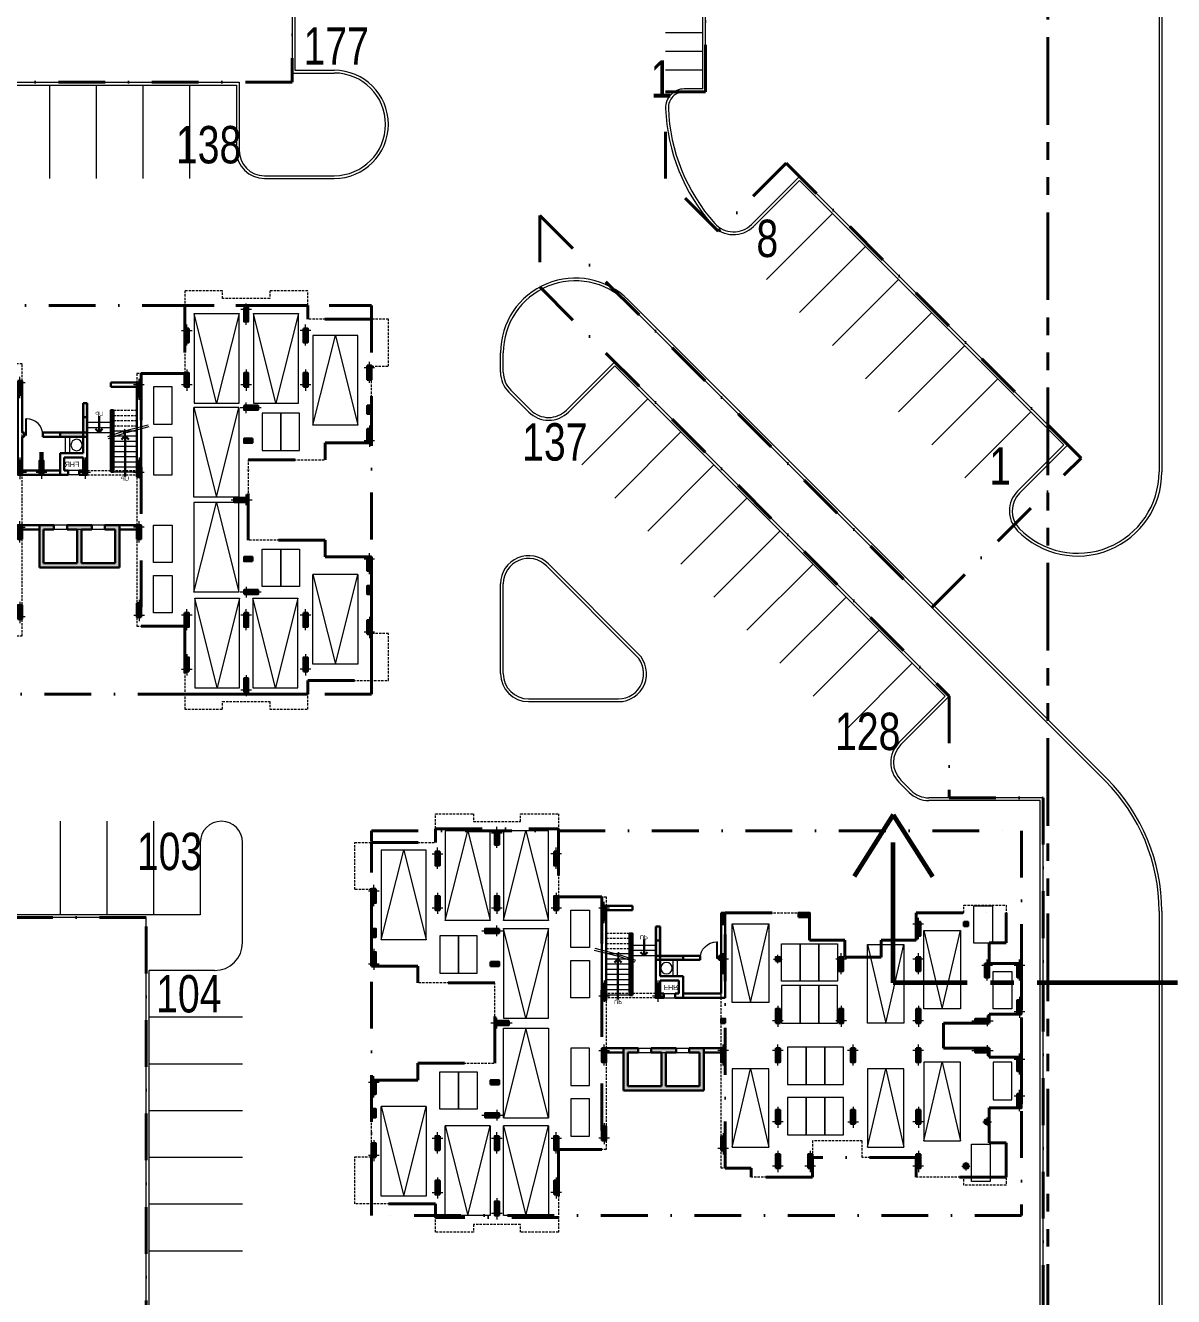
# Model space of a CAD drawing. Header units: inches. Extents: x 5542223 to 12533222, y 497239 to 5189502.
# Drawn here: x 6682330 to 6743745, y 2042970 to 2110954 of the extents above; entities that cross this region are included whole.
import ezdxf

# ---------------------------------------------------------------- set-up
doc = ezdxf.new("R2010")
doc.units = ezdxf.units.IN
doc.header["$MEASUREMENT"] = 0
for name, pattern in [('CENTER2', [1.125, 0.75, -0.125, 0.125, -0.125]), ('DASHDOT', [1, 0.5, -0.25, 0, -0.25]), ('HIDDEN', [0.375, 0.25, -0.125]), ('PHANTOM2', [1.25, 0.625, -0.125, 0.125, -0.125, 0.125, -0.125])]:
    doc.linetypes.add(name, pattern=pattern)
doc.layers.get('0').update_dxf_attribs({"color": 1})
for name, color, linetype, lineweight in [('aa-total', 7, 'Continuous', 30), ('Area_parking', 7, 'DASHDOT', 40), ('C_grid', 7, 'CENTER2', 13), ('col', 7, 'Continuous', 30), ('col-fill', 7, 'Continuous', 9), ('DOOR', 7, 'Continuous', 9), ('hatch', 8, 'Continuous', 9), ('new site profile', 7, 'CENTER2', 60), ('parking', 7, 'Continuous', 13), ('PARKING NO TXT', 7, 'Continuous', 9), ('PROJECTION', 7, 'HIDDEN', 18), ('Road', 7, 'Continuous', 15), ('Road_CStone', 8, 'Continuous', 15), ('ROW', 7, 'PHANTOM2', 40), ('S_Parkingbays', 7, 'Continuous', 13), ('STAIR', 253, 'Continuous', 5), ('WALL', 7, 'Continuous', 30)]:
    doc.layers.add(name, color=color, linetype=linetype, lineweight=lineweight)
doc.styles.add('NITIN', font='ARIALN.TTF', dxfattribs={"width": 0.75})
doc.styles.add('Parking_txt', font='arial.ttf', dxfattribs={"width": 0.75})

# ---------------------------------------------------------------- blocks, each defined once
blk = doc.blocks.new('col')
at = {"layer": 'col', "linetype": 'Continuous', "ltscale": 10}
blk.add_hatch(color=256, dxfattribs=at).paths.add_polyline_path([(-115, -115), (115, -115), (115, 635), (-115, 635)])
at = {"layer": 'C_grid', "linetype": 'Continuous', "ltscale": 10}
for p, q in [((0, 810), (0, -323)), ((282, 0), (-287, 0))]:
    blk.add_line(p, q, dxfattribs=at)
at = {"layer": 'col', "linetype": 'Continuous', "ltscale": 10}
blk.add_lwpolyline([(-115, -115), (115, -115), (115, 635), (-115, 635)], close=True, dxfattribs=at)
blk = doc.blocks.new('DOOR_LEFT')
at = {"layer": 'DOOR'}
for p, q in [((-0.461, 0), (-0.461, 0.883)), ((-0.422, 0.883), (-0.461, 0.883)), ((-0.422, 0), (-0.422, 0.883)), ((-0.461, 0), (-0.422, 0))]:
    blk.add_line(p, q, dxfattribs=at)
blk.add_arc((-0.422, 0), 0.883, 360, 90, dxfattribs=at)
blk = doc.blocks.new('COL-SH')
at = {"layer": 'col-fill', "ltscale": 10}
blk.add_hatch(color=256, dxfattribs=at).paths.add_polyline_path([(0, -450), (230, -450), (230, 0), (0, 0)])
at = {"layer": 'col', "ltscale": 10}
blk.add_lwpolyline([(230, 0), (0, 0), (0, -450), (230, -450)], close=True, dxfattribs=at)
at = {"layer": 'col-fill', "ltscale": 10}
for p, q in [((115, -632), (115, 230)), ((460, -115), (-230, -115))]:
    blk.add_line(p, q, dxfattribs=at)
blk = doc.blocks.new('Res_G')
at = {"layer": 'col', "linetype": 'Continuous', "ltscale": 10}
for points in [[(-15392, 8651), (-15623, 8651), (-15623, 8201), (-15392, 8201)], [(15622, 8293), (15392, 8293), (15392, 8753), (15622, 8753)], [(15392, 8293), (15392, 8753), (15622, 8753), (15622, 8293)], [(15392, 8293), (15622, 8293), (15622, 8753), (15392, 8753)], [(15622, 8293), (15622, 8753), (15392, 8753), (15392, 8293)], [(-8802, 6656), (-8802, 6886), (-9252, 6886), (-9252, 6656)], [(12207, 6006), (11977, 6006), (11977, 6886), (12207, 6886)], [(9262, 6236), (9262, 6006), (8802, 6006), (8802, 6236)], [(9262, 6006), (8802, 6006), (8802, 6236), (9262, 6236)], [(9262, 976), (9262, 1206), (8802, 1206), (8802, 976)], [(9262, 1206), (8802, 1206), (8802, 976), (9262, 976)], [(12207, 1206), (11977, 1206), (11977, 326), (12207, 326)], [(-9252, 556), (-9252, 326), (-8802, 326), (-8802, 556)], [(-15392, -989), (-15623, -989), (-15623, -1439), (-15392, -1439)], [(15622, -1082), (15392, -1082), (15392, -1542), (15622, -1542)], [(15392, -1082), (15392, -1542), (15622, -1542), (15622, -1082)], [(15392, -1082), (15622, -1082), (15622, -1542), (15392, -1542)], [(15622, -1082), (15622, -1542), (15392, -1542), (15392, -1082)]]:
    blk.add_hatch(color=256, dxfattribs=at).paths.add_polyline_path(points)
at = {"layer": 'col', "ltscale": 10}
for points in [[(8802, 8521), (8802, 8751), (9519, 8751), (9519, 8521)], [(8802, -1309), (8802, -1539), (9519, -1539), (9519, -1309)]]:
    blk.add_hatch(color=256, dxfattribs=at).paths.add_polyline_path(points)
at = {"layer": 'col', "linetype": 'Continuous'}
blk.add_hatch(color=256, dxfattribs=at).paths.add_polyline_path([(-420, 6980), (-420, 7210), (1040, 7210), (1040, 6980)])
at = {"layer": 'col-fill', "ltscale": 5}
h = blk.add_hatch(color=256, dxfattribs=at)
h.paths.add_polyline_path([(-190, 8776), (-420, 8776), (-420, 8026), (-190, 8026)])
h.paths.add_polyline_path([(-190, 8026), (-420, 8026), (-420, 7210), (-190, 7210)])
blk.add_hatch(color=256, dxfattribs=at).paths.add_polyline_path([(2145, 6105), (1915, 6105), (1915, 5700), (2145, 5700)])
h = blk.add_hatch(color=256, dxfattribs=at)
h.paths.add_polyline_path([(2145, 2260), (1365, 2260), (1365, 2030), (1915, 2030), (1915, 230), (115, 230), (115, 2030), (-115, 2030), (-115, 230), (-1915, 230), (-1915, 2030), (-1365, 2030), (-1365, 2260), (-2145, 2260), (-2145, 0), (2145, 0)])
h.paths.add_polyline_path([(665, 2260), (-665, 2260), (-665, 2030), (665, 2030)], flags=17)
at = {"ltscale": 10}
blk.add_line((-1047, 8083), (-1047, 7212), dxfattribs=at)
at = {"color": 0, "linetype": 'ByBlock', "lineweight": -2}
for p, q in [((-2445, 7026), (-2632, 6838)), ((-2257, 6838), (-2445, 7026)), ((-1047, 7212), (-1234, 7399)), ((-859, 7399), (-1047, 7212))]:
    blk.add_line(p, q, dxfattribs=at)
at = {"ltscale": 10}
for points in [[(-1670, 5101), (-1820, 5101), (-1820, 8401), (-1670, 8401)], [(-1720, 5151), (-1770, 5151), (-1770, 8351), (-1720, 8351)]]:
    blk.add_lwpolyline(points, close=True, dxfattribs=at)
blk.add_lwpolyline([(-2445, 7026), (-2445, 4864)], dxfattribs=at)
at = {"layer": 'col', "linetype": 'Continuous', "ltscale": 10}
for points in [[(-15623, 8651), (-15392, 8651), (-15392, 8201), (-15623, 8201)], [(15392, 8753), (15622, 8753), (15622, 8293), (15392, 8293)], [(15622, 8753), (15392, 8753), (15392, 8293), (15622, 8293)], [(15622, 8753), (15392, 8753), (15392, 8293), (15622, 8293)], [(15392, 8753), (15622, 8753), (15622, 8293), (15392, 8293)], [(-9252, 6886), (-8802, 6886), (-8802, 6656), (-9252, 6656)], [(12207, 6006), (11977, 6006), (11977, 6886), (12207, 6886)], [(8802, 6006), (8802, 6236), (9262, 6236), (9262, 6006)], [(8802, 6236), (8802, 6006), (9262, 6006), (9262, 6236)], [(8802, 1206), (8802, 976), (9262, 976), (9262, 1206)], [(8802, 976), (8802, 1206), (9262, 1206), (9262, 976)], [(12207, 1206), (11977, 1206), (11977, 326), (12207, 326)], [(-9252, 326), (-8802, 326), (-8802, 556), (-9252, 556)], [(-15623, -1439), (-15392, -1439), (-15392, -989), (-15623, -989)], [(15392, -1542), (15622, -1542), (15622, -1082), (15392, -1082)], [(15622, -1542), (15392, -1542), (15392, -1082), (15622, -1082)], [(15622, -1542), (15392, -1542), (15392, -1082), (15622, -1082)], [(15392, -1542), (15622, -1542), (15622, -1082), (15392, -1082)]]:
    blk.add_lwpolyline(points, close=True, dxfattribs=at)
at = {"layer": 'col'}
blk.add_lwpolyline([(-420, 7210), (1040, 7210), (1040, 6980), (-420, 6980)], close=True, dxfattribs=at)
at = {"layer": 'col', "linetype": 'Continuous', "ltscale": 10}
for points in [[(-3070, -2439), (-3070, -2069), (-3300, -2069), (-3300, -2669)], [(-3300, -2669), (-3070, -2669)]]:
    blk.add_lwpolyline(points, dxfattribs=at)
at = {"layer": 'hatch', "ltscale": 10}
for p, q in [((510, 6110), (510, 6980)), ((740, 6110), (740, 6980)), ((10, 5180), (610, 5180)), ((10, 4950), (610, 4950)), ((-1365, 2260), (1365, 2260)), ((-1365, 2030), (1365, 2030))]:
    blk.add_line(p, q, dxfattribs=at)
at = {"layer": 'PROJECTION', "ltscale": 500}
for p, q in [((-1820, 8401), (-3070, 8401)), ((-1820, 8126), (-3070, 8126)), ((-1820, 7851), (-3070, 7851)), ((-1820, 7576), (-3070, 7576)), ((-420, 5180), (-3070, 5180)), ((-420, 4950), (-3070, 4950))]:
    blk.add_line(p, q, dxfattribs=at)
for points in [[(-3070, -3154), (-5628, -3154), (-5628, -7584), (-7658, -7584), (-7658, -7169), (-10178, -7169), (-10178, -7584), (-12208, -7584), (-12208, -6054), (-16523, -6054), (-16523, -3539), (-15623, -3539), (-15623, 556), (-13143, 556), (-13143, 1456), (-9033, 1456), (-9033, 3606), (-9033, 5756), (-13143, 5756), (-13143, 6656), (-15623, 6656), (-15623, 10751), (-16523, 10751), (-16523, 13266), (-12208, 13266), (-12208, 14796), (-10178, 14796), (-10178, 14381), (-7658, 14381), (-7658, 14796), (-5628, 14796), (-5628, 10366), (-3070, 10366), (-3070, 9881)], [(15622, -6153), (14007, -6153), (14007, -6568), (12207, -6568), (12207, -7268), (8802, -7268), (8802, -5668), (5627, -5668), (5627, -3668), (3070, -3668), (3070, 3606), (3070, 10880), (5627, 10880), (5627, 12880), (8802, 12880), (8802, 14480), (12207, 14480), (12207, 13780), (14007, 13780), (14007, 13365), (15622, 13365), (15622, 6655), (12207, 6655), (12207, 6005), (9032, 6005), (9032, 3606), (9032, 1207), (12207, 1207), (12207, 557), (15622, 557)]]:
    blk.add_lwpolyline(points, close=True, dxfattribs=at)
at = {"layer": 'PROJECTION', "linetype": 'Continuous'}
blk.add_circle((153, 6543), 306, dxfattribs=at)
at = {"layer": 'STAIR'}
for p, q in [((-420, 7760), (-1670, 7760)), ((-420, 7485), (-1670, 7485)), ((-1820, 7301), (-3070, 7301)), ((-1820, 7026), (-3070, 7026)), ((-420, 7210), (-1670, 7210)), ((-1820, 6751), (-3070, 6751)), ((-1820, 6476), (-3070, 6476)), ((-1820, 6201), (-3070, 6201)), ((-1820, 5926), (-3070, 5926)), ((-1820, 5651), (-3070, 5651)), ((-1820, 5376), (-3070, 5376)), ((-1820, 5101), (-3070, 5101))]:
    blk.add_line(p, q, dxfattribs=at)
for points in [[(-3709, 7507), (-2493, 7196), (-2444, 7293), (-2444, 7068), (-2368, 7158), (-1534, 6876)], [(-3682, 7609), (-2466, 7298), (-2416, 7395), (-2416, 7170), (-2341, 7260), (-1507, 6979)]]:
    blk.add_lwpolyline(points, dxfattribs=at)
at = {"layer": 'WALL', "ltscale": 10}
for p, q in [((-3300, 4836), (-3300, 9881)), ((-3300, 9881), (-3070, 9881)), ((-3070, 4836), (-3070, 9651)), ((3300, 9881), (3070, 9881)), ((3070, 7210), (3070, 9881)), ((3300, 4950), (3300, 9881)), ((1955, 6980), (1955, 7210)), ((2955, 6980), (2955, 7210)), ((3070, 5180), (3070, 6980)), ((-3300, 4836), (-3070, 4836)), ((1040, 5180), (3070, 5180)), ((2145, 4950), (3300, 4950)), ((-2145, 2260), (-3300, 2260)), ((-3300, 2260), (-3300, 2030)), ((2145, 2260), (3070, 2260)), ((-3300, 2030), (-2145, 2030)), ((2145, 2030), (3070, 2030)), ((3300, -2669), (3070, -2669))]:
    blk.add_line(p, q, dxfattribs=at)
at = {"layer": 'WALL'}
for p, q in [((-3300, 9881), (-1670, 9881)), ((-3070, 9651), (-1670, 9651)), ((-1670, 9651), (-1670, 9881)), ((-420, 4950), (-420, 8776)), ((-420, 8776), (-190, 8776)), ((-190, 6110), (-190, 8776)), ((-420, 8026), (-190, 8026)), ((-420, 7210), (1955, 7210)), ((-190, 6980), (1955, 6980)), ((2955, 7210), (3070, 7210)), ((2955, 6980), (3070, 6980)), ((-190, 6110), (1040, 6110)), ((-190, 5180), (-190, 5880)), ((-190, 5880), (810, 5880)), ((810, 5180), (810, 5880)), ((1040, 4950), (1040, 6110)), ((1915, 6105), (2145, 6105)), ((-420, 4950), (10, 4950)), ((-190, 5180), (10, 5180)), ((10, 5180), (10, 4950)), ((610, 5180), (610, 4950)), ((610, 5180), (810, 5180)), ((610, 4950), (1040, 4950)), ((1040, 4950), (2145, 4950)), ((-2145, 0), (-2145, 2260)), ((-2145, 2260), (-1365, 2260)), ((-1365, 2030), (-1365, 2260)), ((-665, 2030), (-665, 2260)), ((-665, 2260), (665, 2260)), ((665, 2030), (665, 2260)), ((1365, 2030), (1365, 2260)), ((1365, 2260), (2145, 2260)), ((2145, 0), (2145, 2260)), ((-1915, 230), (-1915, 2030)), ((-1915, 2030), (-1365, 2030)), ((-665, 2030), (-115, 2030)), ((-115, 230), (-115, 2030)), ((115, 230), (115, 2030)), ((115, 2030), (665, 2030)), ((1365, 2030), (1915, 2030)), ((1915, 230), (1915, 2030)), ((-2145, 0), (2145, 0)), ((-1915, 230), (-115, 230)), ((115, 230), (1915, 230))]:
    blk.add_line(p, q, dxfattribs=at)
at = {"layer": 'aa-total', "linetype": 'Continuous', "ltscale": 10, "rotation": 180}
for p in [(8917, 13881), (12092, 13881), (5742, 12766), (15507, 12766), (3185, 9866), (15507, 441), (5742, -2654), (12092, -2654)]:
    blk.add_blockref('col', p, dxfattribs=at)
at = {"layer": 'aa-total', "linetype": 'Continuous', "ltscale": 10, "xscale": -1}
for p in [(5742, 9866), (12092, 9866), (15507, 6771), (-305, 5065), (2030, 5065), (3185, 5066), (3185, -2654), (5742, -5554), (15507, -5554), (8917, -6669), (12092, -6669)]:
    blk.add_blockref('col', p, dxfattribs=at)
at = {"layer": 'aa-total', "linetype": 'Continuous', "ltscale": 10}
blk.add_blockref('col', (15507, 6771), dxfattribs=at)
at = {"layer": 'aa-total', "linetype": 'Continuous', "ltscale": 10, "xscale": -1}
for p, rotation in [((8917, 3606), 90), ((15507, 441), 180)]:
    blk.add_blockref('col', p, dxfattribs=dict(at, rotation=rotation))
at = {"layer": 'col', "linetype": 'Continuous'}
for p, rotation in [((-8917, 13781), 180), ((-12092, 12666), 180), ((-15507, 10671), 180), ((-3185, 9766), 180), ((-8917, 3606), 270), ((-3185, 2146), 180), ((-15507, 441), 180), ((-8917, -1324), 90), ((-12092, -2554), 180), ((-8917, -2554), 180), ((-5742, -2554), 180)]:
    blk.add_blockref('col', p, dxfattribs=dict(at, rotation=rotation))
at = {"layer": 'col', "linetype": 'Continuous', "xscale": -1}
for p, rotation in [((-5743, 12666), 180), ((-8917, 8536), 90), ((3185, 2146), 180)]:
    blk.add_blockref('col', p, dxfattribs=dict(at, rotation=rotation))
for p in [(-12092, 9766), (-8917, 9766), (-5742, 9766), (-15507, 6771), (-3185, 5066), (-15507, -3459), (-12092, -5454), (-8917, -6569)]:
    blk.add_blockref('col', p, dxfattribs=at)
at = {"layer": 'col', "rotation": 180}
blk.add_blockref('COL-SH', (3300, 4951), dxfattribs=at)
at = {"layer": 'col', "linetype": 'Continuous'}
for p in [(-3185, -2554), (-5743, -5454)]:
    blk.add_blockref('col', p, dxfattribs=at)
at = {"layer": 'DOOR', "xscale": -999.9999999403954, "yscale": 999.9999999417923, "zscale": 999.9999999417923}
blk.add_blockref('DOOR_LEFT', (2416, 7066), dxfattribs=at)
at = {"style": 'NITIN'}
for p in [(-1271, 8093), (-2647, 4629)]:
    blk.add_text('UP', height=225, dxfattribs=at).set_placement(p)
at = {"layer": 'STAIR', "lineweight": 60, "style": 'NITIN'}
blk.add_text('FHR', height=280, dxfattribs=at).set_placement((2, 5370))
blk = doc.blocks.new('C')
at = {"layer": 'col'}
blk.add_hatch(color=256, dxfattribs=at).paths.add_polyline_path([(115, 0), (-115, 0), (-115, -230), (115, -230)])
at = {"layer": 'C_grid'}
for p, q in [((0, 115), (0, -345)), ((-230, -115), (230, -115))]:
    blk.add_line(p, q, dxfattribs=at)
at = {"layer": 'col'}
blk.add_lwpolyline([(-115, 0), (115, 0), (115, -230), (-115, -230)], close=True, dxfattribs=at)
blk = doc.blocks.new('Res_F')
at = {"layer": 'col', "linetype": 'Continuous', "ltscale": 10}
for points in [[(-15392, 989), (-15623, 989), (-15623, 1439), (-15392, 1439)], [(-9252, -556), (-9252, -326), (-8802, -326), (-8802, -556)], [(-8802, -6656), (-8802, -6886), (-9252, -6886), (-9252, -6656)], [(-15392, -8651), (-15623, -8651), (-15623, -8201), (-15392, -8201)]]:
    blk.add_hatch(color=256, dxfattribs=at).paths.add_polyline_path(points)
at = {"layer": 'col'}
for points in [[(3300, -3610), (3300, -3840), (3070, -3840), (3070, -3610)], [(16290, -8790), (16060, -8790), (16060, -9020), (16290, -9020)], [(3070, -9505), (3070, -8905), (3300, -8905), (3300, -9505)], [(7210, -9275), (7810, -9275), (7810, -9505), (7210, -9505)]]:
    blk.add_hatch(color=256, dxfattribs=at).paths.add_polyline_path(points)
at = {"layer": 'col', "linetype": 'Continuous'}
blk.add_hatch(color=256, dxfattribs=at).paths.add_polyline_path([(-420, -6980), (-420, -7210), (1040, -7210), (1040, -6980)])
at = {"layer": 'col-fill', "ltscale": 5}
h = blk.add_hatch(color=256, dxfattribs=at)
h.paths.add_polyline_path([(2145, -2260), (1365, -2260), (1365, -2030), (1915, -2030), (1915, -230), (115, -230), (115, -2030), (-115, -2030), (-115, -230), (-1915, -230), (-1915, -2030), (-1365, -2030), (-1365, -2260), (-2145, -2260), (-2145, 0), (2145, 0)])
h.paths.add_polyline_path([(665, -2260), (-665, -2260), (-665, -2030), (665, -2030)], flags=17)
h = blk.add_hatch(color=256, dxfattribs=at)
h.paths.add_polyline_path([(-190, -8776), (-420, -8776), (-420, -8026), (-190, -8026)])
h.paths.add_polyline_path([(-190, -8026), (-420, -8026), (-420, -7210), (-190, -7210)])
at = {"color": 0, "linetype": 'ByBlock', "lineweight": -2}
for p, q in [((-2445, -7026), (-2632, -6839)), ((-2257, -6839), (-2445, -7026)), ((-1047, -7212), (-1234, -7399)), ((-859, -7399), (-1047, -7212))]:
    blk.add_line(p, q, dxfattribs=at)
at = {"ltscale": 10}
blk.add_line((-1047, -8083), (-1047, -7212), dxfattribs=at)
blk.add_lwpolyline([(-2445, -7026), (-2445, -4864)], dxfattribs=at)
for points in [[(-1670, -5101), (-1820, -5101), (-1820, -8401), (-1670, -8401)], [(-1720, -5151), (-1770, -5151), (-1770, -8351), (-1720, -8351)]]:
    blk.add_lwpolyline(points, close=True, dxfattribs=at)
at = {"layer": 'col', "linetype": 'Continuous', "ltscale": 10}
for points in [[(-3070, 2439), (-3070, 2069), (-3300, 2069), (-3300, 2669)], [(-3300, 2669), (-3070, 2669)]]:
    blk.add_lwpolyline(points, dxfattribs=at)
for points in [[(-15623, 1439), (-15392, 1439), (-15392, 989), (-15623, 989)], [(-9252, -326), (-8802, -326), (-8802, -556), (-9252, -556)], [(-9252, -6886), (-8802, -6886), (-8802, -6656), (-9252, -6656)], [(-15623, -8651), (-15392, -8651), (-15392, -8201), (-15623, -8201)]]:
    blk.add_lwpolyline(points, close=True, dxfattribs=at)
at = {"layer": 'col'}
for points in [[(18920, 930), (19150, 930), (19150, 180), (18920, 180)], [(18920, -1780), (19150, -1780), (19150, -1030), (18920, -1030)], [(3300, -3610), (3300, -3840), (3070, -3840), (3070, -3610)], [(18920, -4090), (19150, -4090), (19150, -4840), (18920, -4840)], [(18920, -6800), (19150, -6800), (19150, -6050), (18920, -6050)], [(-420, -7210), (1040, -7210), (1040, -6980), (-420, -6980)], [(16060, -9020), (16290, -9020), (16290, -8790), (16060, -8790)], [(3070, -9505), (3070, -8905), (3300, -8905), (3300, -9505)], [(7210, -9275), (7810, -9275), (7810, -9505), (7210, -9505)]]:
    blk.add_lwpolyline(points, close=True, dxfattribs=at)
at = {"layer": 'hatch', "ltscale": 10}
for p, q in [((-1365, -2030), (1365, -2030)), ((-1365, -2260), (1365, -2260)), ((10, -4950), (610, -4950)), ((10, -5180), (610, -5180)), ((510, -6110), (510, -6980)), ((740, -6110), (740, -6980))]:
    blk.add_line(p, q, dxfattribs=at)
at = {"layer": 'PROJECTION', "ltscale": 500}
for p, q in [((-420, -4950), (-3070, -4950)), ((-420, -5180), (-3070, -5180)), ((-1820, -7576), (-3070, -7576)), ((-1820, -7851), (-3070, -7851)), ((-1820, -8126), (-3070, -8126)), ((-1820, -8401), (-3070, -8401))]:
    blk.add_line(p, q, dxfattribs=at)
for points in [[(-3070, 3154), (-5628, 3154), (-5628, 7584), (-7658, 7584), (-7658, 7169), (-10178, 7169), (-10178, 7584), (-12208, 7584), (-12208, 6054), (-16523, 6054), (-16523, 3539), (-15623, 3539), (-15623, -556), (-13143, -556), (-13143, -1456), (-9033, -1456), (-9033, -3606), (-9033, -5756), (-13143, -5756), (-13143, -6656), (-15623, -6656), (-15623, -10751), (-16523, -10751), (-16523, -13266), (-12208, -13266), (-12208, -14796), (-10178, -14796), (-10178, -14381), (-7658, -14381), (-7658, -14796), (-5628, -14796), (-5628, -10366), (-3070, -10366), (-3070, -9881)], [(3070, -9505), (7810, -9505), (7810, -8040), (9690, -8040), (9690, -7140), (11630, -7140), (11630, -8040), (13510, -8040), (13510, -9505), (16060, -9505), (16060, -9920), (18320, -9920), (18320, -7905), (17420, -7905), (17420, -6800), (19150, -6800), (19150, -4090), (17420, -4090), (17420, -3610), (14970, -3610), (14970, -2260), (17420, -2260), (17420, -1780), (19150, -1780), (19150, 930), (17420, 930), (17420, 2795), (18320, 2795), (18320, 5055), (16060, 5055), (16060, 4640), (13510, 4640), (13510, 3590), (10625, 3590), (10625, 2690), (7960, 2690), (7960, 4640), (4685, 4640), (4685, 4155), (3070, 4155)]]:
    blk.add_lwpolyline(points, close=True, dxfattribs=at)
at = {"layer": 'PROJECTION', "linetype": 'Continuous'}
blk.add_circle((153, -6543), 306, dxfattribs=at)
at = {"layer": 'STAIR'}
for p, q in [((-1820, -5101), (-3070, -5101)), ((-1820, -5376), (-3070, -5376)), ((-1820, -5651), (-3070, -5651)), ((-1820, -5926), (-3070, -5926)), ((-1820, -6201), (-3070, -6201)), ((-1820, -6476), (-3070, -6476)), ((-1820, -6751), (-3070, -6751)), ((-1820, -7026), (-3070, -7026)), ((-1820, -7301), (-3070, -7301)), ((-420, -7210), (-1670, -7210)), ((-420, -7485), (-1670, -7485)), ((-420, -7760), (-1670, -7760))]:
    blk.add_line(p, q, dxfattribs=at)
for points in [[(-3709, -7507), (-2493, -7196), (-2444, -7293), (-2444, -7068), (-2368, -7158), (-1534, -6876)], [(-3682, -7609), (-2466, -7298), (-2416, -7395), (-2416, -7170), (-2341, -7260), (-1507, -6979)]]:
    blk.add_lwpolyline(points, dxfattribs=at)
at = {"layer": 'WALL'}
for p, q in [((-2145, 0), (-2145, -2260)), ((-2145, 0), (2145, 0)), ((2145, 0), (2145, -2260)), ((-1915, -230), (-1915, -2030)), ((-1915, -230), (-115, -230)), ((-115, -230), (-115, -2030)), ((115, -230), (115, -2030)), ((115, -230), (1915, -230)), ((1915, -230), (1915, -2030)), ((-1915, -2030), (-1365, -2030)), ((-1365, -2030), (-1365, -2260)), ((-665, -2030), (-665, -2260)), ((-665, -2030), (-115, -2030)), ((115, -2030), (665, -2030)), ((665, -2030), (665, -2260)), ((1365, -2030), (1365, -2260)), ((1365, -2030), (1915, -2030)), ((-2145, -2260), (-1365, -2260)), ((-665, -2260), (665, -2260)), ((1365, -2260), (2145, -2260)), ((-420, -4950), (-420, -8776)), ((-420, -4950), (10, -4950)), ((-190, -5180), (-190, -5880)), ((-190, -5180), (10, -5180)), ((10, -5180), (10, -4950)), ((610, -5180), (610, -4950)), ((610, -4950), (1040, -4950)), ((610, -5180), (810, -5180)), ((810, -5180), (810, -5880)), ((1040, -4950), (1040, -6110)), ((1040, -4950), (2145, -4950)), ((-190, -5880), (810, -5880)), ((-190, -6110), (1040, -6110)), ((-190, -6110), (-190, -8776)), ((-420, -7210), (1955, -7210)), ((-190, -6980), (1955, -6980)), ((2955, -6980), (3070, -6980)), ((2955, -7210), (3070, -7210)), ((-420, -8026), (-190, -8026)), ((-420, -8776), (-190, -8776)), ((-3300, -9881), (-1670, -9881)), ((-3070, -9651), (-1670, -9651)), ((-1670, -9651), (-1670, -9881))]:
    blk.add_line(p, q, dxfattribs=at)
at = {"layer": 'WALL', "ltscale": 10}
for p, q in [((-3300, -2030), (-2145, -2030)), ((-3300, -2260), (-3300, -2030)), ((2145, -2030), (3070, -2030)), ((-2145, -2260), (-3300, -2260)), ((2145, -2260), (3070, -2260)), ((-3300, -4836), (-3070, -4836)), ((-3300, -4836), (-3300, -9881)), ((-3070, -4836), (-3070, -9651)), ((1040, -5180), (3070, -5180)), ((2145, -4950), (3300, -4950)), ((3070, -5180), (3070, -6980)), ((3300, -4950), (3300, -8905)), ((1955, -6980), (1955, -7210)), ((2955, -6980), (2955, -7210)), ((3070, -7210), (3070, -8905)), ((-3300, -9881), (-3070, -9881))]:
    blk.add_line(p, q, dxfattribs=at)
at = {"layer": 'aa-total', "linetype": 'Continuous', "ltscale": 10, "rotation": 180}
blk.add_blockref('col', (-305, -5065), dxfattribs=at)
at = {"layer": 'col', "linetype": 'Continuous'}
for p, rotation in [((-8917, 6569), 180), ((-12092, 5454), 180), ((-15507, 3459), 180), ((-3185, -5066), 180), ((-15507, -6771), 180), ((-8917, -8536), 90), ((-12092, -9766), 180), ((-8917, -9766), 180), ((-5742, -9766), 180)]:
    blk.add_blockref('col', p, dxfattribs=dict(at, rotation=rotation))
at = {"layer": 'col', "linetype": 'Continuous', "xscale": -1}
for p, rotation in [((-5743, 5454), 180), ((-3185, 2554), 180), ((-8917, 1324), 90), ((-8917, -3606), 270)]:
    blk.add_blockref('col', p, dxfattribs=dict(at, rotation=rotation))
at = {"layer": 'col', "xscale": -1}
for p, rotation in [((6115, 4040), 180), ((7845, 4040), 180), ((13625, 4040), 180), ((3185, 3095), 180), ((6115, 1675), 180), ((13625, 1675), 180), ((17305, -2145), 90), ((6115, -3725), 180), ((9495, -3725), 180), ((13625, -3725), 180), ((17305, -3725), 90), ((19035, -4205), 180)]:
    blk.add_blockref('col', p, dxfattribs=dict(at, rotation=rotation))
at = {"layer": 'col'}
for name, p in [('C', (16175, 4155)), ('C', (17305, 1790)), ('col', (19035, 295)), ('col', (3185, -2145)), ('col', (6115, -2145)), ('col', (10130, -2145)), ('col', (13625, -2145)), ('col', (19035, -1665)), ('col', (17305, -6685)), ('col', (19035, -6685)), ('col', (3185, -7025)), ('C', (6115, -6910)), ('col', (9495, -7025)), ('col', (13625, -7025)), ('col', (13625, -8905))]:
    blk.add_blockref(name, p, dxfattribs=at)
at = {"layer": 'col', "linetype": 'Continuous', "xscale": -1}
for p in [(-12092, 2554), (-8917, 2554), (-5742, 2554), (-15507, -441), (-3185, -2146), (-3185, -9766), (-15507, -10671), (-12092, -12666), (-8917, -13781)]:
    blk.add_blockref('col', p, dxfattribs=at)
at = {"layer": 'col', "linetype": 'Continuous'}
blk.add_blockref('col', (-5743, -12666), dxfattribs=at)
at = {"layer": 'DOOR', "xscale": 999.9999999403954, "yscale": 999.9999999417923, "zscale": 999.9999999417923, "rotation": 180}
blk.add_blockref('DOOR_LEFT', (2416, -7066), dxfattribs=at)
at = {"layer": 'PROJECTION', "ltscale": 500, "rotation": 180}
blk.add_blockref('col', (10130, 1675), dxfattribs=at)
at = {"style": 'NITIN'}
for p in [(-2647, -4850), (-1271, -8314)]:
    blk.add_text('UP', height=225, dxfattribs=at).set_placement(p)
at = {"layer": 'STAIR', "lineweight": 60, "style": 'NITIN'}
blk.add_text('FHR', height=280, dxfattribs=at).set_placement((2, -5650))
blk = doc.blocks.new('A$C54637D1A')
at = {"layer": 'parking', "linetype": 'Continuous', "ltscale": 10}
for p, q in [((2400, 4800), (0, 4800)), ((0, 4800), (0, 0)), ((2400, 0), (2400, 4800)), ((2400, 0), (0, 0))]:
    blk.add_line(p, q, dxfattribs=at)
blk.add_lwpolyline([(0, 0), (1200, 4800), (2400, 0)], dxfattribs=at)
blk = doc.blocks.new('SECTION LINE')
at = {"layer": 'new site profile', "ltscale": 10000}
for p, q in [((8974, 18846), (5684, 20940)), ((0, 18846), (0, -18846)), ((0, 18846), (8974, 18846)), ((8974, 18846), (5684, 16752)), ((8974, -18846), (5684, -16752)), ((0, -18846), (8974, -18846)), ((8974, -18846), (5684, -20940))]:
    blk.add_line(p, q, dxfattribs=at)

msp = doc.modelspace()

# ---------------------------------------------------------------- linework, layer by layer
msp.add_circle((6864263.374, 1819279.277), 1322040.52)
at = {"layer": 'Area_parking', "ltscale": 5000}
for p, q in [((6696593.133, 2119197.199), (6696593.133, 2107917.199)), ((6718712.294, 2107407.199), (6718712.294, 2119707.199)), ((6696593.133, 2107917.199), (6650631.633, 2107917.199)), ((6716562.294, 2107407.199), (6718712.294, 2107407.199)), ((6716562.294, 2102767.199), (6716562.294, 2107407.199)), ((6723026.76, 2103585.933), (6719385.16, 2099944.333)), ((6738795.242, 2087817.451), (6723026.76, 2103585.933)), ((6719385.16, 2099944.333), (6716562.294, 2102767.199)), ((6709847.293, 2100784.787), (6730804.936, 2079827.144)), ((6709847.293, 2100784.787), (6709847.293, 2096966.41)), ((6709847.293, 2096966.41), (6731740.97, 2075072.734)), ((6638582.133, 2095967.199), (6700844.133, 2095967.199)), ((6690848.133, 2095967.199), (6690848.133, 2092337.199)), ((6697428.133, 2095967.199), (6690848.133, 2095967.199)), ((6697428.133, 2095237.199), (6697428.133, 2095967.199)), ((6700844.133, 2095967.199), (6700844.133, 2075187.199)), ((6700844.133, 2095237.199), (6697428.133, 2095237.199)), ((6700844.133, 2088627.199), (6700844.133, 2095237.199)), ((6688520.633, 2092337.199), (6688520.633, 2078817.199)), ((6690848.133, 2092337.199), (6688520.633, 2092337.199)), ((6698363.133, 2087727.199), (6698363.133, 2088627.199)), ((6698363.133, 2088627.199), (6700844.133, 2088627.199)), ((6730804.936, 2079827.144), (6738795.242, 2087817.451)), ((6694253.133, 2083427.199), (6694253.133, 2087727.199)), ((6694253.133, 2087727.199), (6698363.133, 2087727.199)), ((6698363.133, 2083427.199), (6694253.133, 2083427.199)), ((6698363.133, 2082527.199), (6698363.133, 2083427.199)), ((6700844.133, 2082527.199), (6698363.133, 2082527.199)), ((6700844.133, 2075917.26), (6700844.133, 2082527.199)), ((6688520.633, 2078817.199), (6690848.133, 2078817.199)), ((6690848.133, 2078817.199), (6690848.133, 2075187.199)), ((6697428.12, 2075917.199), (6700844.133, 2075917.26)), ((6697428.133, 2075187.199), (6697428.12, 2075917.199)), ((6700844.133, 2075187.199), (6638582.133, 2075187.199)), ((6690848.133, 2075187.199), (6697428.133, 2075187.199)), ((6731740.97, 2075072.734), (6731740.97, 2069646.245)), ((6731740.97, 2069646.245), (6736767.133, 2069646.245)), ((6736767.133, 2069646.245), (6736767.133, 2037786.245)), ((6700844.133, 2067887.199), (6735617.133, 2067887.199)), ((6700844.133, 2047307.199), (6700844.133, 2067887.199)), ((6704259.633, 2067987.199), (6710839.633, 2067987.199)), ((6704259.633, 2067257.199), (6704259.633, 2067987.199)), ((6710839.633, 2067987.199), (6710839.633, 2064357.199)), ((6735617.133, 2067887.199), (6735617.133, 2047307.199)), ((6700843.633, 2067257.199), (6704259.633, 2067257.199)), ((6700843.633, 2060647.199), (6700843.633, 2067257.199)), ((6710839.633, 2064357.199), (6713167.133, 2064357.199)), ((6713167.133, 2064357.199), (6713167.133, 2050837.199)), ((6719767.133, 2049836.245), (6719767.133, 2063496.245)), ((6719767.133, 2063496.245), (6724277.133, 2063496.245)), ((6724277.133, 2063496.245), (6724277.133, 2062031.245)), ((6729977.133, 2062031.245), (6729977.133, 2063496.245)), ((6729977.133, 2063496.245), (6734787.133, 2063496.245)), ((6734787.133, 2063496.245), (6734787.133, 2061896.319)), ((6688794.633, 2063237.199), (6626533.133, 2063237.199)), ((6688794.633, 2035257.199), (6688794.633, 2063237.199)), ((6724277.133, 2062031.245), (6726157.133, 2062031.245)), ((6726157.133, 2062031.245), (6726157.133, 2061131.245)), ((6728097.133, 2061131.245), (6728097.133, 2062031.245)), ((6728097.133, 2062031.245), (6729977.133, 2062031.245)), ((6733887.133, 2061896.319), (6733887.133, 2060791.279)), ((6734787.133, 2061896.319), (6733887.133, 2061896.319)), ((6703324.633, 2060647.199), (6700843.633, 2060647.199)), ((6703324.633, 2059747.199), (6703324.633, 2060647.199)), ((6726157.133, 2061131.245), (6728097.133, 2061131.245)), ((6733887.133, 2060791.279), (6735617.133, 2060791.279)), ((6735617.133, 2060791.279), (6735617.133, 2058081.279)), ((6707434.633, 2059747.199), (6703324.633, 2059747.199)), ((6707434.633, 2055447.199), (6707434.633, 2059747.199)), ((6733887.133, 2058081.279), (6733887.133, 2057601.245)), ((6735617.133, 2058081.279), (6733887.133, 2058081.279)), ((6731437.133, 2057601.264), (6731437.133, 2056251.245)), ((6733887.133, 2057601.245), (6731437.133, 2057601.264)), ((6731437.133, 2056251.245), (6733887.133, 2056251.245)), ((6733887.133, 2056251.245), (6733887.133, 2055771.201)), ((6703324.633, 2054547.199), (6703324.633, 2055447.199)), ((6703324.633, 2055447.199), (6707434.633, 2055447.199)), ((6733887.133, 2055771.201), (6735617.133, 2055771.201)), ((6735617.133, 2055771.201), (6735617.133, 2053061.201)), ((6700843.633, 2047937.26), (6700843.633, 2054547.199)), ((6700843.633, 2054547.199), (6703324.633, 2054547.199)), ((6733887.133, 2053061.201), (6733887.133, 2051196.245)), ((6735617.133, 2053061.201), (6733887.133, 2053061.201)), ((6733887.133, 2051196.245), (6734787.133, 2051196.245)), ((6734787.133, 2051196.245), (6734787.133, 2049351.245)), ((6710839.633, 2050837.199), (6710839.633, 2047207.199)), ((6713167.133, 2050837.199), (6710839.633, 2050837.199)), ((6729977.133, 2050401.245), (6724427.133, 2050401.245)), ((6724427.133, 2050401.245), (6724427.133, 2049351.245)), ((6729977.133, 2049351.245), (6729977.133, 2050401.245)), ((6721152.133, 2049836.245), (6719767.133, 2049836.245)), ((6721152.133, 2049351.245), (6721152.133, 2049836.245)), ((6724427.133, 2049351.245), (6721152.133, 2049351.245)), ((6734787.133, 2049351.245), (6729977.133, 2049351.245)), ((6704259.646, 2047937.199), (6700843.633, 2047937.26)), ((6704259.633, 2047207.199), (6704259.646, 2047937.199)), ((6735617.133, 2047307.199), (6700844.133, 2047307.199)), ((6710839.633, 2047207.199), (6704259.633, 2047207.199))]:
    msp.add_line(p, q, dxfattribs=at)
at = {"layer": 'parking'}
for points in [[(6690184.383, 2089622.199), (6690184.383, 2091622.199), (6689184.383, 2091622.199), (6689184.383, 2089622.199)], [(6695989.351, 2088214.883), (6695989.351, 2090214.883), (6694989.351, 2090214.883), (6694989.351, 2088214.883)], [(6696989.351, 2088214.883), (6696989.351, 2090214.883), (6695989.351, 2090214.883), (6695989.351, 2088214.883)], [(6690184.383, 2086922.199), (6690184.383, 2088922.199), (6689184.383, 2088922.199), (6689184.383, 2086922.199)], [(6690184.383, 2084232.199), (6690184.383, 2082232.199), (6689184.383, 2082232.199), (6689184.383, 2084232.199)], [(6695989.351, 2082939.515), (6695989.351, 2080939.515), (6694989.351, 2080939.515), (6694989.351, 2082939.515)], [(6696989.351, 2082939.515), (6696989.351, 2080939.515), (6695989.351, 2080939.515), (6695989.351, 2082939.515)], [(6690184.383, 2081532.199), (6690184.383, 2079532.199), (6689184.383, 2079532.199), (6689184.383, 2081532.199)], [(6711503.383, 2061642.199), (6711503.383, 2063642.199), (6712503.383, 2063642.199), (6712503.383, 2061642.199)], [(6733057.542, 2061869.402), (6733057.542, 2063869.402), (6734057.542, 2063869.402), (6734057.542, 2061869.402)], [(6705496.547, 2060270.193), (6705496.547, 2062270.193), (6704496.547, 2062270.193), (6704496.547, 2060270.193)], [(6706496.547, 2060270.193), (6706496.547, 2062270.193), (6705496.547, 2062270.193), (6705496.547, 2060270.193)], [(6722772.133, 2059831.245), (6722772.133, 2061831.245), (6723772.133, 2061831.245), (6723772.133, 2059831.245)], [(6723772.133, 2059831.245), (6723772.133, 2061831.245), (6724772.133, 2061831.245), (6724772.133, 2059831.245)], [(6724772.133, 2059831.245), (6724772.133, 2061831.245), (6725772.133, 2061831.245), (6725772.133, 2059831.245)], [(6711503.383, 2058942.199), (6711503.383, 2060942.199), (6712503.383, 2060942.199), (6712503.383, 2058942.199)], [(6734090.448, 2058352.324), (6734090.448, 2060352.324), (6735090.448, 2060352.324), (6735090.448, 2058352.324)], [(6722772.133, 2059601.245), (6722772.133, 2057601.245), (6723772.133, 2057601.245), (6723772.133, 2059601.245)], [(6723772.133, 2059601.245), (6723772.133, 2057601.245), (6724772.133, 2057601.245), (6724772.133, 2059601.245)], [(6724772.133, 2059601.245), (6724772.133, 2057601.245), (6725772.133, 2057601.245), (6725772.133, 2059601.245)], [(6711503.383, 2056252.199), (6711503.383, 2054252.199), (6712503.383, 2054252.199), (6712503.383, 2056252.199)], [(6723089.633, 2056311.683), (6723089.633, 2054311.683), (6724089.633, 2054311.683), (6724089.633, 2056311.683)], [(6724089.633, 2056311.683), (6724089.633, 2054311.683), (6725089.633, 2054311.683), (6725089.633, 2056311.683)], [(6725089.633, 2056311.683), (6725089.633, 2054311.683), (6726089.633, 2054311.683), (6726089.633, 2056311.683)], [(6734090.448, 2055500.184), (6734090.448, 2053500.184), (6735090.448, 2053500.184), (6735090.448, 2055500.184)], [(6705496.547, 2054994.825), (6705496.547, 2052994.825), (6704496.547, 2052994.825), (6704496.547, 2054994.825)], [(6706496.547, 2054994.825), (6706496.547, 2052994.825), (6705496.547, 2052994.825), (6705496.547, 2054994.825)], [(6711503.383, 2053552.199), (6711503.383, 2051552.199), (6712503.383, 2051552.199), (6712503.383, 2053552.199)], [(6723089.633, 2053611.683), (6723089.633, 2051611.683), (6724089.633, 2051611.683), (6724089.633, 2053611.683)], [(6724089.633, 2053611.683), (6724089.633, 2051611.683), (6725089.633, 2051611.683), (6725089.633, 2053611.683)], [(6725089.633, 2053611.683), (6725089.633, 2051611.683), (6726089.633, 2051611.683), (6726089.633, 2053611.683)], [(6732930.529, 2049116.234), (6732930.529, 2051116.234), (6733930.529, 2051116.234), (6733930.529, 2049116.234)]]:
    msp.add_lwpolyline(points, close=True, dxfattribs=at)
at = {"layer": 'parking', "ltscale": 10}
for points in [[(6720142.132, 2062897.161), (6721117.132, 2058697.161), (6722092.132, 2062897.161)], [(6730392.133, 2062552.305), (6731367.133, 2058352.305), (6732342.133, 2062552.305)], [(6727369.632, 2061801.264), (6728344.632, 2057601.264), (6729319.632, 2061801.264)], [(6730392.133, 2051300.184), (6731367.133, 2055500.184), (6732342.133, 2051300.184)], [(6720142.132, 2050955.328), (6721117.132, 2055155.328), (6722092.132, 2050955.328)], [(6727369.632, 2050955.328), (6728344.632, 2055155.328), (6729319.632, 2050955.328)]]:
    msp.add_lwpolyline(points, dxfattribs=at)
for points in [[(6722092.132, 2062897.161), (6722092.132, 2058697.161), (6720142.132, 2058697.161), (6720142.132, 2062897.161)], [(6732342.133, 2062552.305), (6732342.133, 2058352.305), (6730392.133, 2058352.305), (6730392.133, 2062552.305)], [(6729319.632, 2061801.264), (6729319.632, 2057601.264), (6727369.632, 2057601.264), (6727369.632, 2061801.264)], [(6732342.133, 2051300.184), (6732342.133, 2055500.184), (6730392.133, 2055500.184), (6730392.133, 2051300.184)], [(6722092.132, 2050955.328), (6722092.132, 2055155.328), (6720142.132, 2055155.328), (6720142.132, 2050955.328)], [(6729319.632, 2050955.328), (6729319.632, 2055155.328), (6727369.632, 2055155.328), (6727369.632, 2050955.328)]]:
    msp.add_lwpolyline(points, close=True, dxfattribs=at)
at = {"layer": 'Road', "ltscale": 6000}
for p, q in [((6743117.133, 2140038.078), (6743117.133, 2087076.321)), ((6743117.133, 2063584.943), (6743117.133, 1995067.839))]:
    msp.add_line(p, q, dxfattribs=at)
at = {"layer": 'Road'}
for p, q in [((6718562.294, 2107557.199), (6718562.294, 2119557.199)), ((6696743.133, 2118557.199), (6696743.133, 2108557.199)), ((6696743.133, 2108557.199), (6698848.133, 2108557.199)), ((6653612.383, 2107767.199), (6693612.383, 2107767.199)), ((6693612.383, 2107767.199), (6693612.383, 2104267.199)), ((6718562.294, 2107557.199), (6717569.185, 2107557.199)), ((6695112.383, 2102767.199), (6698848.133, 2102767.199)), ((6723733.867, 2102666.694), (6721269.402, 2100202.228)), ((6723733.867, 2102666.694), (6737876.003, 2088524.558)), ((6725501.634, 2100898.927), (6721966.1, 2097363.393)), ((6727269.401, 2099131.16), (6723733.867, 2095595.626)), ((6729037.168, 2097363.393), (6725501.634, 2093827.859)), ((6714571.56, 2096272.652), (6740188.201, 2070656.011)), ((6730804.935, 2095595.626), (6727269.401, 2092060.092)), ((6707743.133, 2092408.691), (6707743.133, 2093444.225)), ((6732572.702, 2093827.859), (6729037.168, 2090292.325)), ((6711376.295, 2090275.529), (6713851.168, 2092750.403)), ((6713851.168, 2092750.403), (6731528.838, 2075072.733)), ((6734340.469, 2092060.092), (6730804.935, 2088524.558)), ((6708182.473, 2091348.031), (6709254.974, 2090275.529)), ((6736108.236, 2090292.325), (6732572.702, 2086756.791)), ((6737876.003, 2088524.558), (6735401.402, 2086049.957)), ((6715111.576, 2077347.86), (6710303.793, 2082155.642)), ((6707743.133, 2076287.199), (6707743.133, 2081094.982)), ((6729053.964, 2072597.86), (6731528.838, 2075072.733)), ((6709243.133, 2074787.199), (6714050.916, 2074787.199)), ((6729053.964, 2070476.539), (6729594.919, 2069935.585)), ((6736617.133, 2069496.245), (6730655.579, 2069496.245)), ((6736617.133, 2037936.245), (6736617.133, 2069496.245)), ((6691683.133, 2067256.449), (6691683.133, 2063387.199)), ((6693944.633, 2061907.199), (6693944.633, 2067256.449)), ((6691683.133, 2063387.199), (6631683.133, 2063387.199)), ((6692444.633, 2060407.199), (6688944.633, 2060407.199)), ((6688944.633, 2040407.199), (6688944.633, 2060407.199))]:
    msp.add_line(p, q, dxfattribs=at)
for centre, radius, start, end in [((6698848.133, 2105662.199), 2895, 270, 90), ((6717569.185, 2106557.199), 1000, 90, 182.24233733), ((6726562.294, 2106909.335), 10000, 182.24233733, 221.62771799), ((6695112.383, 2104267.199), 1500, 180, 270), ((6720208.741, 2101262.888), 1500, 221.62771799, 315.00002841), ((6711743.133, 2093444.225), 4000, 45, 180), ((6709243.133, 2092408.691), 1500, 180, 225), ((6710315.634, 2091336.189), 1500, 225, 315.00000042), ((6738617.133, 2087076.321), 4500, 224.08100591, 0), ((6736462.062, 2084989.297), 1500, 135, 224.08100591), ((6709243.133, 2081094.982), 1500, 45.00000042, 180), ((6714050.916, 2076287.199), 1500, 270, 45.00000042), ((6709243.133, 2076287.199), 1500, 180, 270), ((6730114.624, 2071537.199), 1500, 135.00000049, 225.00000015), ((6730655.579, 2070996.245), 1500, 225.00000011, 270), ((6692813.883, 2067256.449), 1130.75, 0, 180), ((6692444.633, 2061907.199), 1500, 270, 0)]:
    msp.add_arc(centre, radius, start, end, dxfattribs=at)
at = {"layer": 'Road', "ltscale": 6000}
msp.add_arc((6733117.133, 2063584.943), 10000, 0, 45, dxfattribs=at)
at = {"layer": 'Road_CStone', "ltscale": 6000}
for p, q in [((6742967.133, 2140038.078), (6742967.133, 2087076.321)), ((6718712.294, 2107407.199), (6718712.294, 2119707.199)), ((6696593.133, 2118707.199), (6696593.133, 2108407.199)), ((6696593.133, 2108407.199), (6698848.133, 2108407.199)), ((6653462.383, 2107917.199), (6693762.383, 2107917.199)), ((6693762.383, 2107917.199), (6693762.383, 2104267.199)), ((6718712.294, 2107407.199), (6717569.185, 2107407.199)), ((6695112.383, 2102917.199), (6698848.133, 2102917.199)), ((6723733.867, 2102878.826), (6721163.336, 2100308.294)), ((6723733.867, 2102878.826), (6738088.135, 2088524.558)), ((6714465.496, 2096166.584), (6740082.135, 2070549.945)), ((6707893.133, 2092408.691), (6707893.133, 2093444.225)), ((6711270.229, 2090381.595), (6713851.168, 2092962.535)), ((6713851.168, 2092962.535), (6731740.97, 2075072.733)), ((6708288.539, 2091454.097), (6709361.04, 2090381.595)), ((6738088.135, 2088524.558), (6735507.467, 2085943.891)), ((6715005.51, 2077241.794), (6710197.727, 2082049.576)), ((6707893.133, 2076287.199), (6707893.133, 2081094.982)), ((6709243.133, 2074937.199), (6714050.916, 2074937.199)), ((6729160.03, 2072491.794), (6731740.97, 2075072.733)), ((6729160.03, 2070582.605), (6729700.985, 2070041.651)), ((6736767.133, 2069646.245), (6730655.579, 2069646.245)), ((6736767.133, 2037786.245), (6736767.133, 2069646.245)), ((6742967.133, 2063584.943), (6742967.133, 1995067.841)), ((6688794.633, 2063237.199), (6626533.133, 2063237.199)), ((6688794.633, 2035257.199), (6688794.633, 2063237.199))]:
    msp.add_line(p, q, dxfattribs=at)
for centre, radius, start, end in [((6698848.133, 2105662.199), 2745, 270, 90), ((6717569.185, 2106557.199), 850, 90, 182.24233733), ((6726562.294, 2106909.335), 9850, 182.24233733, 221.62771799), ((6695112.383, 2104267.199), 1350, 180, 270), ((6720208.741, 2101262.888), 1350, 221.62771799, 315), ((6711743.133, 2093444.225), 3850, 45, 180), ((6709243.133, 2092408.691), 1350, 180, 225), ((6710315.634, 2091336.189), 1350, 225, 315.00000042), ((6738617.133, 2087076.321), 4350, 224.08100591, 0), ((6736462.062, 2084989.297), 1350, 135, 224.08100591), ((6709243.133, 2081094.982), 1350, 45.00000042, 180), ((6714050.916, 2076287.199), 1350, 270, 45.00000042), ((6709243.133, 2076287.199), 1350, 180, 270), ((6730114.624, 2071537.199), 1350, 135.00000049, 225.00000015), ((6733117.133, 2063584.943), 9850, 0, 45), ((6730655.579, 2070996.245), 1350, 225.00000011, 270)]:
    msp.add_arc(centre, radius, start, end, dxfattribs=at)
at = {"layer": 'ROW', "ltscale": 7500}
msp.add_line((6737017.133, 2175957.199, 0), (6737017.133, 1944957.199, 0), dxfattribs=at)
at = {"layer": 'S_Parkingbays'}
for p, q in [((6718562.294, 2110557.199), (6716562.294, 2110557.199)), ((6718562.294, 2109557.199), (6716562.294, 2109557.199)), ((6718562.294, 2108557.199), (6716562.294, 2108557.199)), ((6683612.383, 2107767.199), (6683612.383, 2102767.199)), ((6686112.383, 2107767.199), (6686112.383, 2102767.199)), ((6688612.383, 2107767.199), (6688612.383, 2102767.199)), ((6691112.383, 2107767.199), (6691112.383, 2102767.199)), ((6712083.401, 2087447.102), (6715618.935, 2090982.636)), ((6713851.168, 2085679.335), (6717386.702, 2089214.869)), ((6715618.935, 2083911.568), (6719154.469, 2087447.102)), ((6717386.702, 2082143.801), (6720922.236, 2085679.335)), ((6719154.469, 2080376.034), (6722690.003, 2083911.568)), ((6720922.236, 2078608.267), (6724457.77, 2082143.801)), ((6722690.003, 2076840.5), (6726225.537, 2080376.034)), ((6724457.77, 2075072.733), (6727993.304, 2078608.267)), ((6726225.537, 2073304.966), (6729761.071, 2076840.5)), ((6684183.133, 2068387.199), (6684183.133, 2063387.199)), ((6686683.133, 2068387.199), (6686683.133, 2063387.199)), ((6689183.133, 2068387.199), (6689183.133, 2063387.199)), ((6693944.633, 2057907.199), (6688944.633, 2057907.199)), ((6693944.633, 2055407.199), (6688944.633, 2055407.199)), ((6693944.633, 2052907.199), (6688944.633, 2052907.199)), ((6693944.633, 2050407.199), (6688944.633, 2050407.199)), ((6693944.633, 2047907.199), (6688944.633, 2047907.199)), ((6693944.633, 2045407.199), (6688944.633, 2045407.199))]:
    msp.add_line(p, q, dxfattribs=at)

# ---------------------------------------------------------------- block references
at = {"layer": 'col', "xscale": -1}
msp.add_blockref('Res_G', (6685220.633, 2081971.245), dxfattribs=at)
at = {"layer": 'col', "xscale": -1, "rotation": 180}
msp.add_blockref('Res_F', (6716467.133, 2053991.245), dxfattribs=at)
at = {"layer": 'parking', "ltscale": 10, "rotation": 180}
for p in [(6693754.721, 2095546.105), (6696932.22, 2095546.105), (6693783.065, 2080321.036), (6696900.92, 2080321.036), (6710304.701, 2062662.199)]:
    msp.add_blockref('A$C54637D1A', p, dxfattribs=at)
at = {"layer": 'parking', "ltscale": 10}
for p in [(6697707.116, 2089566.552), (6691346.545, 2080638.074), (6704786.846, 2063087.199), (6707904.701, 2063087.199), (6701367.088, 2062050.247)]:
    msp.add_blockref('A$C54637D1A', p, dxfattribs=at)
at = {"layer": 'parking', "ltscale": 10, "xscale": -1, "rotation": 180}
for p in [(6691346.545, 2090516.173), (6697707.116, 2081587.695), (6701367.088, 2053144.152), (6704786.846, 2052107.199), (6707904.701, 2052107.199)]:
    msp.add_blockref('A$C54637D1A', p, dxfattribs=at)
at = {"layer": 'parking', "ltscale": 10, "xscale": -1}
msp.add_blockref('A$C54637D1A', (6710304.701, 2052532.199), dxfattribs=at)
msp.add_blockref('A$C54637D1A', (6710304.701, 2052532.199), dxfattribs=at)
at = {"layer": 'PARKING NO TXT', "xscale": -1, "rotation": 270}
msp.add_blockref('SECTION LINE', (6747599.802, 2059756.358), dxfattribs=at)

# ---------------------------------------------------------------- texts
at = {"layer": 'PARKING NO TXT', "style": 'Parking_txt', "width": 0.75}
for s, p in [('177', (6697205.138, 2108851.102, 0)), ('1', (6715771.393, 2107089.139, 0)), ('138', (6690380.665, 2103576.266, 0)), ('8', (6721431.232, 2098566.017, 0)), ('137', (6708899.068, 2087680.451, 0)), ('1', (6733886.402, 2086396.08, 0)), ('128', (6725637.097, 2072197.774, 0)), ('103', (6688290.085, 2065778.042, 0)), ('104', (6689322.519, 2058163.838, 0))]:
    msp.add_text(s, height=2000, dxfattribs=at).set_placement(p)

doc.saveas('drawing.dxf')
